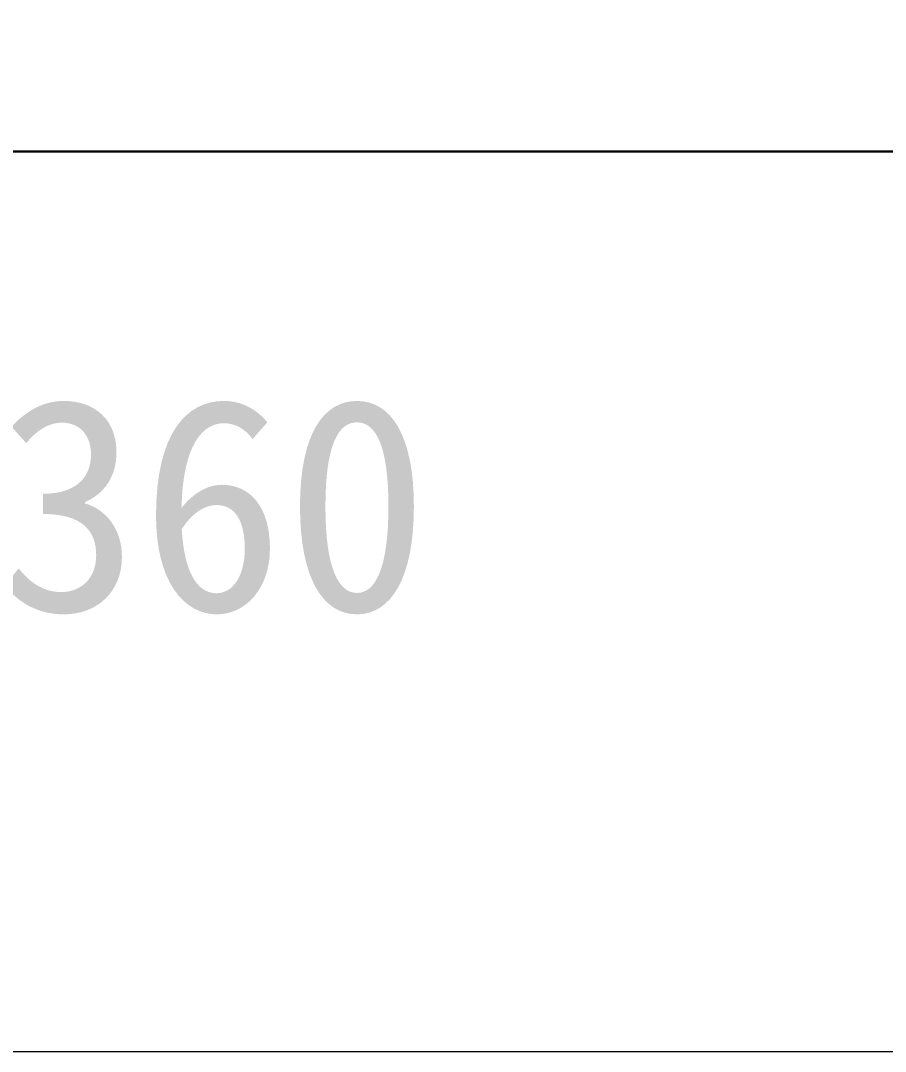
# Model space of a CAD drawing. Units: millimetres at full size, sheet at 1:100. Extents: x 3352 to 127672, y -40372 to 101181.
# Drawn here: x 57619 to 58264, y -11840 to -11072 of the extents above; entities that cross this region are included whole.
import ezdxf
from ezdxf.enums import TextEntityAlignment as Align

# ---------------------------------------------------------------- set-up
doc = ezdxf.new("R2010")
doc.units = ezdxf.units.MM
doc.header["$LTSCALE"] = 100
doc.layers.add('0-0', color=134, linetype='Continuous', lineweight=18)
doc.styles.add('ＭＳ ゴシック', font='')
doc.styles.get('ＭＳ ゴシック').set_extended_font_data('MS Gothic')

msp = doc.modelspace()

# ---------------------------------------------------------------- linework, layer by layer
at = {"layer": '0-0', "color": 254}
msp.add_line((56605.2, -11168.6), (65728.8, -11168.6), dxfattribs=at)
msp.add_line((56605.2, -11168.6), (65728.8, -11168.6), dxfattribs=at)
at = {"layer": '0-0'}
msp.add_line((57028.2, -11169.3), (60739.8, -11169.3), dxfattribs=at)
at = {"layer": '0-0', "color": 1}
msp.add_lwpolyline([(57821.9, -7968.9), (56242.2, -7968.9), (56242.2, -11839.8), (61330.6, -11839.8), (61330.6, -10319.7), (57821.9, -10319.7)], close=True, dxfattribs=at)

# ---------------------------------------------------------------- texts
at = {"layer": '0-0', "color": 230, "style": 'ＭＳ ゴシック'}
msp.add_text('H:360', height=158.4, dxfattribs=at).set_placement((57385, -11559), align=Align.BOTTOM_LEFT)

doc.saveas('drawing.dxf')
